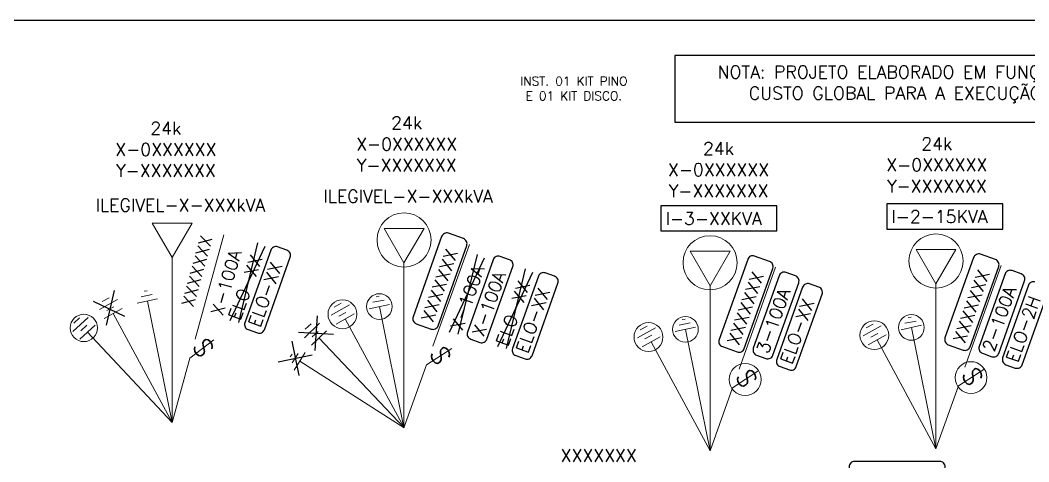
# Model space of a CAD drawing. Header units: millimetres. Extents: x 834033 to 836936, y 7531751 to 7534076.
# Drawn here: x 834591 to 834734.2, y 7533177.9 to 7533240.6 of the extents above; entities that cross this region are included whole.
import ezdxf
from ezdxf.enums import TextEntityAlignment as Align

# ---------------------------------------------------------------- set-up
doc = ezdxf.new("R2010")
doc.units = ezdxf.units.MM
for name, color, linetype in [('A_EUIPAMENTOS', 2, 'Continuous'), ('MARCAÇÕES', 1, 'Continuous'), ('PRANCHA', 6, 'Continuous'), ('ÁRVORE', 90, 'Continuous')]:
    doc.layers.add(name, color=color, linetype=linetype)
doc.layers.add('REDE BT', color=2, linetype='Continuous', lineweight=15)
doc.styles.add('REGUA60', font='ROMANS.SHX', dxfattribs={"height": 1.8})
doc.styles.add('ROMANS', font='ROMANS.shx', dxfattribs={"height": 1.8})

# ---------------------------------------------------------------- blocks, each defined once
blk = doc.blocks.new('TRA')
at = {"layer": 'MARCAÇÕES'}
for p, q in [((3192.14, 1797.37), (3191.03, 1792.47)), ((3193.68, 1793.71), (3189.21, 1795.83))]:
    blk.add_line(p, q, dxfattribs=at)
at = {"layer": 'REDE BT'}
for p, q in [((3191.44, 1796.34), (3190.45, 1795.81)), ((3198.32, 1796.2), (3195.44, 1795.57)), ((3197.54, 1796.8), (3195.97, 1796.5)), ((3196.86, 1797.34), (3196.4, 1797.29)), ((3192.62, 1796.12), (3190.05, 1794.68)), ((3193.3, 1794.84), (3190.73, 1793.4)), ((3192.12, 1795.05), (3191.13, 1794.53)), ((3200.37, 1778.66), (3196.88, 1795.88)), ((3186.27, 1791.55), (3188.45, 1793.54)), ((3186.44, 1792.74), (3187.25, 1793.51)), ((3200.37, 1778.66), (3192.01, 1794.12)), ((3187.28, 1790.5), (3189.46, 1792.48)), ((3187.44, 1791.68), (3188.26, 1792.46)), ((3200.37, 1778.66), (3188.37, 1791.49))]:
    blk.add_line(p, q, dxfattribs=at)
blk.add_circle((3187.85, 1792.07), 1.94, dxfattribs=at)
blk = doc.blocks.new('TR')
at = {"layer": 'REDE BT'}
for p, q in [((3214.88, 1776.97), (3209.22, 1776.98)), ((3209.22, 1776.98), (3212.04, 1772.08)), ((3212.04, 1772.08), (3214.88, 1776.97)), ((3215.31, 1760.52), (3219.41, 1775.32)), ((3212.04, 1772.08), (3212.04, 1748.68)), ((3214.57, 1757.83), (3218, 1760.41)), ((3212.04, 1748.68), (3214.57, 1757.83))]:
    blk.add_line(p, q, dxfattribs=at)
at = {"layer": 'REDE BT', "style": 'REGUA60'}
blk.add_text('S', height=2.57, rotation=303.2881, dxfattribs=at).set_placement((3215.41, 1758.59), align=Align.CENTER)
blk = doc.blocks.new('T TROCA')
blk.add_lwpolyline([(12.13, 12.7, 0.414214), (13.12, 13.17), (16.79, 23.45, 0.414214), (16.32, 24.43), (15, 24.91, 0.414214), (14.01, 24.44), (10.34, 14.16, 0.414214), (10.81, 13.18)], format="xyb", close=True)
at = {"layer": 'MARCAÇÕES'}
for p, q in [((8.24, 14.45), (13.23, 25)), ((12.16, 25.48), (9.42, 14.17))]:
    blk.add_line(p, q, dxfattribs=at)
for name, p in [('TR', (-3212.04, -1748.68)), ('TRA', (-3200.37, -1778.66))]:
    blk.add_blockref(name, p)
for s, height, rotation, style, p in [('XXXXXXX', 1.728, 74.507, 'ROMANS', (3.01, 16.24)), ('X-100A', 1.8, 73.4547, 'REGUA60', (7.18, 15.01)), ('ELO-XX', 1.8, 70.3581, 'ROMANS', (9.67, 14.38)), ('ELO-XX', 1.8, 70.3581, 'ROMANS', (12.49, 13.37))]:
    blk.add_text(s, height=height, rotation=rotation, dxfattribs=dict(style=style)).set_placement(p)
blk = doc.blocks.new('ATERRAMENTO_TRAFO')
for p, q in [((924.19, 1689.16), (923.73, 1689.1)), ((925.65, 1688.01), (922.77, 1687.39)), ((924.87, 1688.62), (923.3, 1688.31)), ((927.7, 1670.48), (924.21, 1687.7))]:
    blk.add_line(p, q)
blk.add_circle((924.21, 1687.7), 1.82)
blk = doc.blocks.new('bloco11')
for p, q in [((3252.44, 1792.31), (3250.33, 1790.26)), ((3251.25, 1792.22), (3250.43, 1791.45)), ((3253.43, 1791.25), (3251.32, 1789.19)), ((3252.24, 1791.15), (3251.42, 1790.39)), ((3264.46, 1777.46), (3252.38, 1790.22)), ((3248.58, 1787.91), (3248.3, 1787.53)), ((3249.44, 1788.02), (3248.57, 1786.68)), ((3250.42, 1788.16), (3248.87, 1785.66)), ((3264.46, 1777.46), (3249.64, 1786.91))]:
    blk.add_line(p, q)
at = {"layer": 'MARCAÇÕES'}
for p, q in [((3252.11, 1793.37), (3251.81, 1788.43)), ((3249.49, 1791.05), (3254.43, 1790.75)), ((3248.51, 1789.77), (3249.5, 1784.92)), ((3246.58, 1786.86), (3251.43, 1787.84))]:
    blk.add_line(p, q, dxfattribs=at)
blk = doc.blocks.new('bloco13')
for p, q in [((3294.19, 1794.92), (3291.62, 1793.48)), ((3293.01, 1795.14), (3292.02, 1794.61)), ((3294.87, 1793.64), (3292.3, 1792.2)), ((3293.69, 1793.85), (3292.7, 1793.33)), ((3301.95, 1777.46), (3293.59, 1792.92))]:
    blk.add_line(p, q)
blk.add_circle((3293.2, 1793.59), 2.05)
blk = doc.blocks.new('T T+P')
for points in [[(36.8, 13.26, 0.414214), (37.79, 13.73), (41.85, 25.11, 0.414214), (41.39, 26.09), (39.27, 26.85, 0.414214), (38.29, 26.38), (34.23, 15, 0.414214), (34.69, 14.01)], [(43.73, 11.36, 0.414214), (44.72, 11.83), (48.39, 22.11, 0.414214), (47.92, 23.09), (46.6, 23.57, 0.414214), (45.61, 23.1), (41.94, 12.82, 0.414214), (42.41, 11.84)], [(50.14, 9.02, 0.414214), (51.13, 9.48), (54.79, 19.76, 0.414214), (54.33, 20.75), (53, 21.22, 0.414214), (52.02, 20.75), (48.35, 10.48, 0.414214), (48.82, 9.49)]]:
    blk.add_lwpolyline(points, format="xyb", close=True)
at = {"layer": 'MARCAÇÕES'}
for p, q in [((39.4, 12.8), (44.39, 23.35)), ((43.32, 23.83), (40.58, 12.52)), ((50.17, 21.79), (47.43, 10.48)), ((46.25, 10.76), (51.24, 21.31))]:
    blk.add_line(p, q, dxfattribs=at)
at = {"layer": 'REDE BT'}
for p, q in [((35.79, 27.53), (30.12, 27.54)), ((30.12, 27.54), (32.94, 22.63)), ((32.94, 22.63), (35.79, 27.53)), ((37.06, 10.81), (42.22, 25.27)), ((32.94, 22.63), (32.94, -0.77)), ((36.12, 8.18), (39.73, 10.5)), ((32.94, -0.77), (36.12, 8.18))]:
    blk.add_line(p, q, dxfattribs=at)
blk.add_circle((32.95, 25.9), 3.84, dxfattribs=at)
for name, p in [('bloco13', (-3269, -1778.23)), ('ATERRAMENTO_TRAFO', (-894.76, -1671.25)), ('bloco11', (-3231.51, -1778.23))]:
    blk.add_blockref(name, p, dxfattribs=at)
at = {"style": 'ROMANS'}
for s, p in [('XXXXXXX', (37, 14.05)), ('X-100A', (41.18, 12.88)), ('X-100A', (44.22, 12.02)), ('ELO-XX', (47.68, 10.69)), ('ELO-XX', (50.5, 9.68))]:
    blk.add_text(s, height=1.8, rotation=70.3581, dxfattribs=at).set_placement(p)
at = {"layer": 'REDE BT', "style": 'REGUA60'}
blk.add_text('S', height=2.57, rotation=299.1392, dxfattribs=at).set_placement((37.01, 8.88), align=Align.CENTER)
blk = doc.blocks.new('T P 2')
for points in [[(3.86, 14.02, 0.414214), (4.85, 14.49), (8.91, 25.87, 0.414214), (8.44, 26.86), (6.33, 27.61, 0.414214), (5.34, 27.14), (1.28, 15.76, 0.414214), (1.75, 14.78)], [(7.93, 13.08, 0.414214), (8.92, 13.55), (12.59, 23.83, 0.414214), (12.12, 24.82), (10.8, 25.29, 0.414214), (9.81, 24.82), (6.14, 14.54, 0.414214), (6.61, 13.56)], [(11.26, 11.47, 0.414214), (12.25, 11.94), (15.92, 22.22, 0.414214), (15.45, 23.2), (14.12, 23.67, 0.414214), (13.14, 23.21), (9.47, 12.93, 0.414214), (9.94, 11.94)]]:
    blk.add_lwpolyline(points, format="xyb", close=True)
at = {"layer": 'REDE BT'}
for p, q in [((2.84, 28.29), (-2.82, 28.3)), ((-2.82, 28.3), (0, 23.39)), ((0, 23.39), (2.84, 28.29)), ((4.11, 11.57), (9.27, 26.03)), ((0, 23.39), (0, 0)), ((3.18, 8.95), (6.79, 11.27)), ((0, 0), (3.18, 8.95))]:
    blk.add_line(p, q, dxfattribs=at)
for centre, radius in [((0, 26.66), 3.84), ((4.98, 10.11), 2.26)]:
    blk.add_circle(centre, radius, dxfattribs=at)
for name, p in [('ATERRAMENTO_TRAFO', (-927.7, -1670.48)), ('bloco13', (-3301.95, -1777.46))]:
    blk.add_blockref(name, p, dxfattribs=at)
at = {"style": 'ROMANS'}
for s, p in [('XXXXXXX', (4.05, 14.82)), ('2-100A', (8.23, 13.65)), ('ELO-2H', (11.62, 12.13))]:
    blk.add_text(s, height=1.8, rotation=70.3581, dxfattribs=at).set_placement(p)
at = {"layer": 'REDE BT', "style": 'REGUA60'}
blk.add_text('S', height=2.57, rotation=299.1392, dxfattribs=at).set_placement((4.07, 9.64), align=Align.CENTER)
blk = doc.blocks.new('FACA')
for points in [[(3366.7, 1844.59, 1), (3366.43, 1844.41, 1)], [(3366.52, 1841.34, 1), (3366.25, 1841.17, 1)]]:
    blk.add_hatch(color=256).paths.add_polyline_path(points)
blk.add_line((3366.38, 1841.34), (3363.57, 1844.65))
blk = doc.blocks.new('CTL UNIF PROJ')
at = {"lineweight": 30}
for p, q in [((0, 0), (0, 5.93)), ((0, 5.93), (3.56, 5.93)), ((6.61, 5.93), (10.27, 5.93)), ((10.27, 0), (10.27, 5.93)), ((1.89, 0), (0, 0)), ((8.39, 0), (10.27, 0))]:
    blk.add_line(p, q, dxfattribs=at)
blk.add_lwpolyline([(1.89, 1.84), (8.39, 1.84), (8.39, -1.84), (1.89, -1.84)], close=True, dxfattribs=at)
for centre, radius in [((5.2, 7.21), 2.52), ((5.14, 0), 3.82)]:
    blk.add_circle(centre, radius)
at = {"rotation": 273.6691477463839}
blk.add_blockref('FACA', (-2049.43, 3247.57), dxfattribs=at)
at = {"lineweight": 30, "insert": (3.13, 1), "char_height": 1.8, "attachment_point": 1, "style": 'ROMANS'}
blk.add_mtext_dynamic_manual_height_columns('CTL', width=6.0325, gutter_width=9, heights=[0], dxfattribs=at)
blk = doc.blocks.new('ASWED')
blk.add_lwpolyline([(0.78, 10.97, 0.414214), (1.55, 10.2), (13.63, 10.2, 0.414214), (14.41, 10.97), (14.41, 13.21, 0.414214), (13.63, 13.99), (1.55, 13.99, 0.414214), (0.78, 13.21)], format="xyb", close=True)
at = {"layer": 'A_EUIPAMENTOS'}
for p, q in [((2.18, 0), (0, 0)), ((14.64, 0), (12.46, 0))]:
    blk.add_line(p, q, dxfattribs=at)
blk.add_blockref('CTL UNIF PROJ', (2.18, 0), dxfattribs=at)
at = {"style": 'ROMANS'}
blk.add_text('XXXXXXX', height=1.8, dxfattribs=at).set_placement((1.59, 11.06))

msp = doc.modelspace()

# ---------------------------------------------------------------- linework, layer by layer
msp.add_line((834468.174, 7533240.58), (834876.602, 7533240.58))
for points in [[(834698.428, 7533214.243), (834681.958, 7533214.243), (834681.958, 7533210.678), (834698.428, 7533210.678)], [(834730.506, 7533214.507), (834714.037, 7533214.507), (834714.037, 7533210.942), (834730.506, 7533210.942)]]:
    msp.add_lwpolyline(points, close=True)
for points in [[(834692.801, 7533193.527, 0.4142136), (834693.786, 7533193.994), (834697.849, 7533205.376, 0.4142136), (834697.381, 7533206.362), (834695.269, 7533207.116, 0.4142136), (834694.284, 7533206.649), (834690.221, 7533195.267, 0.4142136), (834690.689, 7533194.281)], [(834696.873, 7533192.588, 0.4142136), (834697.859, 7533193.055), (834701.528, 7533203.334, 0.4142136), (834701.06, 7533204.32), (834699.736, 7533204.793, 0.4142136), (834698.75, 7533204.325), (834695.081, 7533194.047, 0.4142136), (834695.549, 7533193.061)], [(834700.202, 7533190.973, 0.4142136), (834701.188, 7533191.441), (834704.856, 7533201.719, 0.4142136), (834704.389, 7533202.705), (834703.064, 7533203.178, 0.4142136), (834702.079, 7533202.711), (834698.41, 7533192.432, 0.4142136), (834698.877, 7533191.446)]]:
    msp.add_lwpolyline(points, format="xyb", close=True)
at = {"layer": 'PRANCHA'}
msp.add_lwpolyline([(834758.998, 7533235.567), (834683.941, 7533235.567), (834683.941, 7533226.117), (834758.998, 7533226.117)], close=True, dxfattribs=at)
at = {"layer": 'REDE BT'}
for p, q in [((834693.055, 7533191.077), (834698.215, 7533205.536)), ((834688.941, 7533202.898), (834688.941, 7533179.504)), ((834692.119, 7533188.449), (834695.727, 7533190.771)), ((834688.941, 7533179.504), (834692.119, 7533188.449))]:
    msp.add_line(p, q, dxfattribs=at)
msp.add_lwpolyline([(834691.781, 7533207.797), (834686.119, 7533207.808), (834688.941, 7533202.898)], close=True, dxfattribs=at)
for centre, radius in [((834688.945, 7533206.165), 3.842), ((834693.923, 7533189.61), 2.26)]:
    msp.add_circle(centre, radius, dxfattribs=at)

# ---------------------------------------------------------------- block references
for name, p in [('T T+P', (834612.535, 7533183.507)), ('T TROCA', (834612.535, 7533183.507)), ('T P 2', (834721.019, 7533179.767)), ('ASWED', (834707.913, 7533164.006))]:
    msp.add_blockref(name, p)
for name, p in [('ATERRAMENTO_TRAFO', (833761.238, 7531509.023)), ('bloco13', (831386.994, 7531402.04))]:
    msp.add_blockref(name, p, dxfattribs=at)

# ---------------------------------------------------------------- texts
at = {"style": 'ROMANS'}
for s, p in [('XXXXXXX', (834692.992, 7533194.321)), ('3-100A', (834697.175, 7533193.153)), ('ELO-XX', (834700.563, 7533191.638))]:
    msp.add_text(s, height=1.8, rotation=70.35813, dxfattribs=at).set_placement(p)
at = {"linetype": 'Continuous', "ltscale": 0.3, "char_height": 1.8, "attachment_point": 5, "style": 'ROMANS'}
for s, insert in [('24k\\PX-0XXXXXX\\PY-XXXXXXX', (834611.654, 7533222.249, 0)), ('24k\\PX-0XXXXXX\\PY-XXXXXXX', (834645.852, 7533223.006, 0)), ('24k\\PX-0XXXXXX\\PY-XXXXXXX', (834690.136, 7533219.369, 0)), ('24k\\PX-0XXXXXX\\PY-XXXXXXX', (834721.134, 7533220.057, 0)), ('ILEGIVEL-X-XXXkVA', (834646.06, 7533215.595, 0)), ('ILEGIVEL-X-XXXkVA', (834613.708, 7533214.357, 0))]:
    msp.add_mtext_dynamic_manual_height_columns(s, width=17.09372, gutter_width=12.5, heights=[0], dxfattribs=dict(at, insert=insert))
at = {"char_height": 1.8, "attachment_point": 1, "style": 'ROMANS'}
for s, insert in [('I-3-XXKVA', (834682.612, 7533213.352)), ('I-2-15KVA', (834714.691, 7533213.615))]:
    msp.add_mtext_dynamic_manual_height_columns(s, width=25.68497, gutter_width=9, heights=[0], dxfattribs=dict(at, insert=insert))
at = {"insert": (834667.725, 7533179.736), "char_height": 1.8, "width": 13.23, "attachment_point": 1, "style": 'ROMANS'}
msp.add_mtext('XXXXXXX', dxfattribs=at)
at = {"layer": 'A_EUIPAMENTOS', "insert": (834660.404, 7533232.562), "char_height": 1.26, "attachment_point": 1, "style": 'ROMANS'}
msp.add_mtext_dynamic_manual_height_columns('\\pxqc;INST. 01 KIT PINO\\PE 01 KIT DISCO.', width=18.39165, gutter_width=6.3, heights=[0], dxfattribs=at)
at = {"layer": 'REDE BT', "style": 'REGUA60'}
msp.add_text('S', height=2.569, rotation=299.13923, dxfattribs=at).set_placement((834693.011, 7533189.146), align=Align.CENTER)
at = {"layer": 'ÁRVORE', "insert": (834684.795, 7533234.128), "char_height": 1.8, "attachment_point": 1, "style": 'ROMANS'}
msp.add_mtext_dynamic_manual_height_columns('\\pxqc;NOTA: PROJETO ELABORADO EM FUNÇÃO DO MENOR CUSTO GLOBAL PARA A EXECUÇÃO DA OBRA.', width=73.44031, gutter_width=9, heights=[0], dxfattribs=at)

doc.saveas('drawing.dxf')
